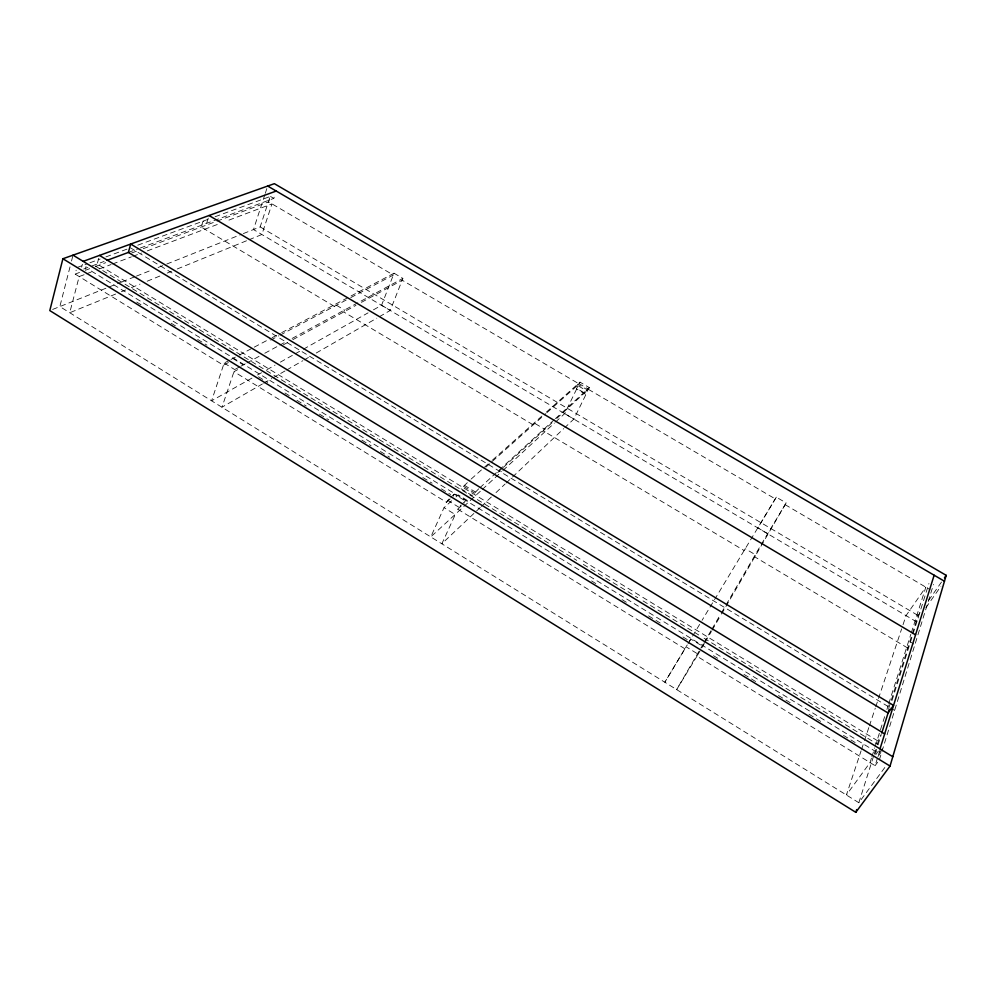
<?xml version="1.0" encoding="UTF-8"?>
<svg xmlns="http://www.w3.org/2000/svg" width="996" height="996" viewBox="0 0 996 996"><rect width="100%" height="100%" fill="white"/><g stroke="black" fill="none" stroke-linecap="round" stroke-linejoin="round"><path stroke-width="0.75" stroke-dasharray="4.98 3.74" d="M70.006 266.916L59.835 306.581L858.838 802.726L886.365 765.426M71.513 261.039L73.019 255.15M228.395 362.569L223.428 365.208L75.161 274.087L76.169 270.19M81.647 267.165L82.407 264.264M85.357 269.119L86.042 266.542M98.729 258.275L97.197 264.015L879.045 741.671M208.239 218.124L206.633 223.353L202.997 221.187L201.217 227.026L334.32 306.345L335.03 304.415L344.479 310.042L343.757 311.972L533.234 424.869L534.13 422.989L544.14 428.952L543.243 430.832L744.137 550.539L745.232 548.709L755.852 555.033L754.744 556.864L908.439 648.446M879.368 759.848L933.489 584.453M704.396 643.491L696.951 656.202L875.098 765.687L879.792 750.623M875.111 754.134L877.551 746.378M878.024 744.896L881.286 734.525M892.03 700.474L928.919 583.519M871.438 758.155L870.031 762.575L846.401 795.007L861.067 750.897M871.911 756.674L874.725 747.834M875.198 746.353L885.033 715.402M886.913 709.501L888.32 705.081M888.793 703.612L910.83 634.328M911.29 632.846L925.832 587.154L906.049 615.628L902.139 627.38M858.838 802.726L873.741 755.603M874.214 754.134L875.609 749.714M877.476 743.825L880.265 734.986M888.656 708.48L918.075 615.478L921.599 610.461M264.836 194.755L253.482 229.553L916.146 621.591L918.798 617.819M265.31 193.299L267.675 186.053M243.373 233.574L260.168 226.901L270.576 195.204M216.991 221.149L268.584 201.889L270.389 196.399L273.8 198.391L275.257 193.983M229.615 360.179L224.137 363.079L211.613 400.766L252.075 378.032M861.552 749.428L864.005 742.07M864.491 740.601L868.886 727.366M869.384 725.897L875.247 708.256M875.733 706.787L901.641 628.862M239.613 366.889L234.683 369.566L221.984 407.202L262.371 383.983M373.475 309.818L381.568 305.274L394.043 273.215L402.882 278.394L390.27 310.428L378.156 317.4M451.698 500.789L444.042 507.649L430.807 536.869L481.155 490.518M237.658 369.678L233.973 371.682L446.469 502.283L449.694 498.174M453.305 496.182L454.238 494.128L465.418 500.976L464.472 503.03M478.703 488.824L472.104 495.56L461.048 488.787L470.037 480.06M684.899 648.794L457.737 509.193L460.924 505.072M577.194 385.253L577.717 384.182L587.08 389.673L586.557 390.743L577.194 385.253L579.025 383.622L588.35 389.087L585.748 394.391L576.447 388.926L579.025 383.622M555.531 422.043L564.682 413.614L576.896 388.527L586.196 393.98L573.87 419.042L564.844 427.57M547.003 412.593L579.137 383.921L579.996 382.153L589.321 387.618L588.462 389.386L556.801 418.395M703.325 643.852L676.682 689.556L698.159 654.21L686.095 646.79L664.867 682.21L687.24 644.91M704.11 642.507L711.156 630.406M711.941 629.061L720.556 614.283M721.341 612.938L725.262 606.215M726.047 604.871L760.508 545.733M761.293 544.389L786.155 502.93L776.307 497.166L702.068 620.309M705.168 642.159L711.405 631.452M712.177 630.107L720.743 615.379M721.527 614.046L786.155 502.93M689.581 641.026L690.776 639.034L702.728 646.367M776.307 497.166L757.869 527.892L767.567 533.632M688.112 643.628L701.271 621.641M928.621 600.426L941.805 581.614M925.882 607.722L940.921 586.283M875.92 754.495L878.372 751.133M882.282 748.868L878.895 753.499L88.271 269.194M877.962 756.512L881.348 751.88M875.098 765.687L877.663 762.189M480.221 507.499L441.863 543.741L455.272 514.559L444.042 507.649M481.354 506.441L491.514 496.842M496.02 492.584L505.047 484.056M506.18 482.998L563.711 428.641M482.301 489.459L501.747 471.556M502.893 470.498L554.386 423.088M586.557 390.743L588.35 389.087M457.737 509.193L462.219 505.084M497.664 472.59L502.233 468.419M503.366 467.373L552.282 422.541M462.057 504.051L465.418 500.976M479.835 487.779L554.311 419.652M555.444 418.619L589.321 387.618M456.068 496.867L458.26 494.9L469.278 501.66M446.469 502.283L451.026 498.212M485.836 467.161L545.858 413.614M450.827 497.166L454.238 494.128M471.195 479.026L483.932 467.697M484.442 467.224L491.377 461.061M492.534 460.028L542.16 415.842M546.455 412.02L579.996 382.153M263.716 383.211L271.796 378.555M273.141 377.783L285.254 370.823M286.611 370.039L302.759 360.751M304.104 359.979L310.839 356.107M316.23 353.007L376.812 318.172M257.466 374.994L261.512 372.728M266.916 369.69L275.008 365.146M280.399 362.121L293.895 354.539M295.239 353.779L301.987 349.994M303.332 349.235L368.072 312.856M283.437 344.778L287.458 342.599M292.824 339.673L355.995 305.324M361.424 302.361L402.172 280.2L579.137 383.921M240.845 366.229L245.626 363.627M246.996 362.893L259.309 356.219M264.774 353.256L278.444 345.836M279.814 345.102L286.836 341.292M292.127 338.428L402.882 278.394M270.675 340.122L278.805 335.814M280.15 335.092L349.422 298.327M350.791 297.605L393.345 275.021L268.584 201.889M230.985 359.456L237.832 355.833M239.202 355.099L252.909 347.853M254.279 347.131L270.725 338.441M272.095 337.706L280.312 333.361M281.681 332.639L394.043 273.215M115.623 294.057L69.732 312.732L79.182 276.564L84.984 274.386M121.35 291.716L125.658 289.973M131.397 287.632L140 284.134M147.159 281.208L161.501 275.382M167.241 273.041L171.536 271.286M177.276 268.957L247.531 240.36M248.963 239.775L261.873 234.521L271.983 203.881L225.594 221.373M52.663 309.432L120.528 282.441M121.973 281.868L134.983 276.689M136.427 276.116L152.326 269.791M158.103 267.501L165.324 264.625M166.78 264.04L241.916 234.16M86.428 273.838L93.686 271.099M99.476 268.92L111.079 264.538M112.523 264.002L131.372 256.893M132.817 256.346L141.519 253.071M147.321 250.88L219.805 223.552M75.161 274.087L79.518 272.456M85.332 270.29L89.702 268.659M95.504 266.492L105.701 262.683M131.684 252.984L137.473 250.83M143.275 248.664L215.547 221.685M83.701 269.02L87.922 267.463M92.018 265.932L104.094 261.45M128.372 252.424L138.905 248.514M140.349 247.979L273.8 198.391M76.841 267.588L86.714 263.952M89.939 262.77L100.123 259.022M105.9 256.906L127.625 248.913M137.772 245.178L209.26 218.883M215.086 216.742L270.389 196.399M588.462 389.386L775.262 498.896M785.109 504.661L929.928 589.557M260.168 226.901L918.075 615.478M381.568 305.274L390.27 310.428M564.682 413.614L573.87 419.042M910.469 642.009L913.805 644.001M130.526 247.842L889.814 707.521M890.623 708.019L894.62 710.434M464.248 485.214L475.279 491.949M463.688 486.434L474.706 493.169M95.28 266.007L316.778 401.438M318.098 402.247L377.783 438.738M379.115 439.547L438.8 476.038M440.12 476.847L576.734 560.375M583.37 564.433L637.751 597.687M643.055 600.924L698.756 634.987M704.072 638.237L877.812 744.46M232.84 358.473L243.31 364.885M136.713 302.087L142.005 305.336M171.163 323.214L176.466 326.464M197.669 339.462L206.944 345.151M258.487 376.749L267.762 382.439M284.993 392.997L290.297 396.246M296.92 400.305L306.195 405.995M319.455 414.124L328.73 419.814M361.859 440.12L371.135 445.81M380.422 451.499L389.697 457.189M422.827 477.495L432.102 483.185M441.377 488.874L450.653 494.551M591.587 580.954L596.89 584.204M622.052 599.629L627.343 602.879M648.533 615.864L661.767 623.982M682.957 636.967L688.261 640.216M713.46 655.667L718.763 658.916M743.975 674.367L757.234 682.509M778.461 695.519L791.733 703.649M808.976 714.219L822.235 722.361M843.463 735.372L856.734 743.502M224.137 363.079L234.683 369.566M447.416 500.204L458.683 507.126"/><path stroke-width="1.49" d="M62.897 258.748L49.8 310.578L855.801 812.325L890.038 766.073L946.2 575.339L274.361 183.675L62.897 258.748L890.038 766.073M880.003 748.892L934.136 575.202M881.759 733.044L889.229 709.364M855.801 812.325L856.672 809.586M944.445 577.854L946.2 575.339M106.995 260.367L128.745 252.287M83.154 261.363L276.228 191.045M267.675 186.053L944.469 581.241M209.036 215.51L915.561 634.801M99.5 255.412L884.672 733.903M73.019 255.15L892.79 756.723M130.713 244.032L128.372 252.424L888.071 713.024L893.549 705.417L130.713 244.032"/></g></svg>
